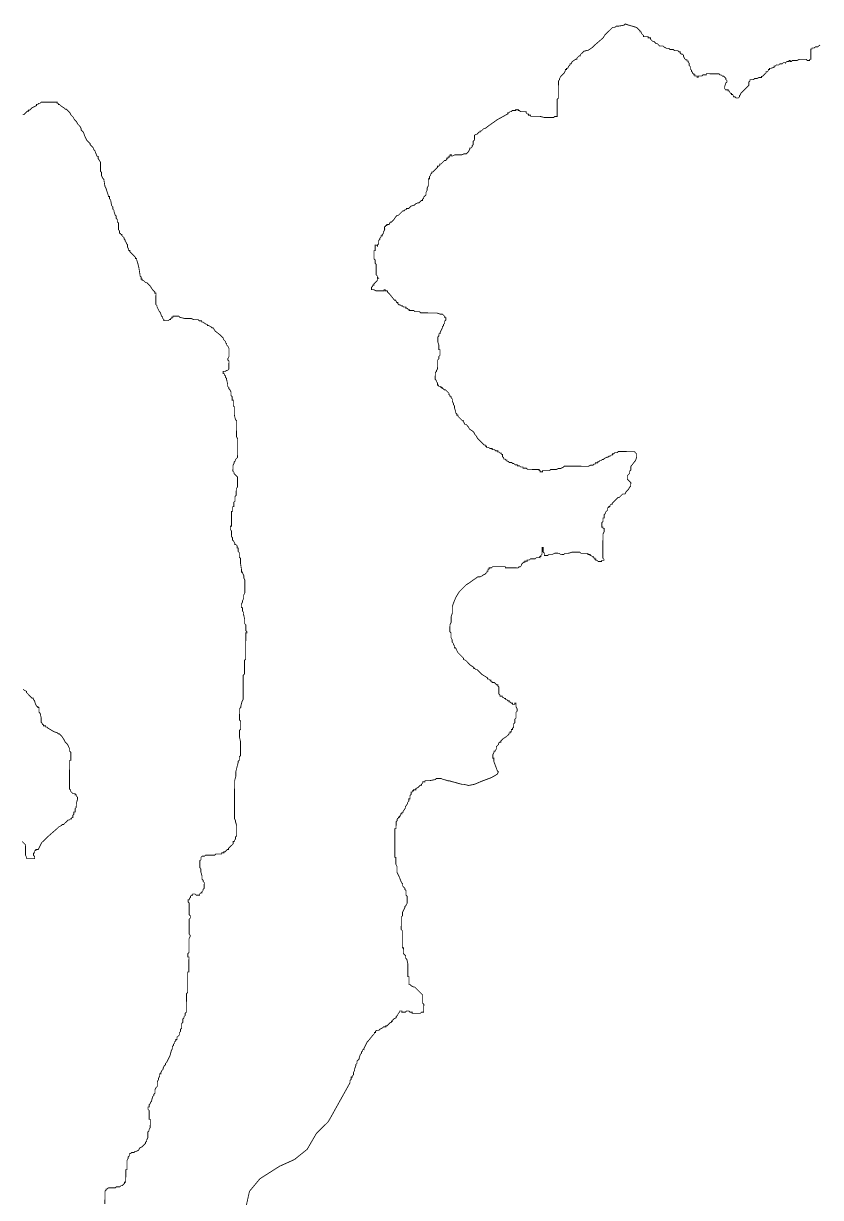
# Model space of a CAD drawing. Header units: metres. Extents: x 319816 to 366074, y 1739234 to 1838803.
# Drawn here: x 336802 to 339615, y 1783087 to 1787233 of the extents above; entities that cross this region are included whole.
import ezdxf

# ---------------------------------------------------------------- set-up
doc = ezdxf.new("R2010")
doc.units = ezdxf.units.M
doc.header["$MEASUREMENT"] = 0
doc.layers.add('HAZARDS LINE', color=1, linetype='Continuous')

msp = doc.modelspace()

# ---------------------------------------------------------------- linework, layer by layer
at = {"layer": 'HAZARDS LINE', "lineweight": 18, "const_width": 3}
for points in [[(339613.7, 1787157), (339609.7, 1787155), (339605.6, 1787150.9), (339597.5, 1787151), (339593.4, 1787147), (339585.4, 1787147), (339585.3, 1787143), (339581.3, 1787143), (339581.1, 1787106.5), (339577, 1787106.6), (339577, 1787102.5), (339568.9, 1787102.6), (339564.9, 1787106.6), (339540.6, 1787106.8), (339532.5, 1787102.8), (339516.3, 1787102.8), (339512.2, 1787098.8), (339508.2, 1787098.8), (339508.2, 1787102.9), (339504.2, 1787102.9), (339504.1, 1787098.9), (339496, 1787098.9), (339492, 1787094.9), (339483.9, 1787094.9), (339479.8, 1787090.9), (339471.7, 1787091), (339467.6, 1787086.9), (339459.5, 1787087), (339455.5, 1787082.9), (339451.4, 1787083), (339451.4, 1787078.9), (339439.2, 1787074.9), (339435.2, 1787075), (339435.2, 1787070.9), (339431.1, 1787070.9), (339431.1, 1787066.9), (339427, 1787062.9), (339423, 1787062.9), (339423, 1787058.8), (339414.8, 1787050.8), (339410.7, 1787046.8), (339406.7, 1787046.8), (339406.7, 1787042.7), (339398.6, 1787042.8), (339390.5, 1787038.8), (339382.4, 1787038.8), (339378.3, 1787034.8), (339366.2, 1787034.9), (339366.1, 1787030.8), (339362.1, 1787026.8), (339362, 1787014.6), (339357.9, 1787010.6), (339353.9, 1787006.6), (339349.8, 1787002.6), (339341.6, 1786994.5), (339337.6, 1786990.5), (339333.5, 1786986.5), (339333.5, 1786982.4), (339329.4, 1786978.4), (339329.4, 1786974.3), (339325.3, 1786970.3), (339317.2, 1786970.4), (339313.2, 1786974.4), (339309.1, 1786974.4), (339305.1, 1786982.6), (339301.1, 1786982.6), (339301.1, 1786986.6), (339297.1, 1786986.7), (339293.1, 1786994.8), (339289, 1786994.8), (339289, 1786998.8), (339280.9, 1786998.9), (339276.9, 1787003), (339277, 1787011.1), (339281.1, 1787023.2), (339285.2, 1787027.2), (339285.2, 1787031.3), (339281.2, 1787035.3), (339281.2, 1787039.4), (339277.1, 1787043.4), (339273.1, 1787047.5), (339269.1, 1787047.5), (339265, 1787051.6), (339261, 1787051.6), (339257, 1787055.7), (339212.5, 1787055.9), (339212.4, 1787051.9), (339200.3, 1787052), (339196.2, 1787047.9), (339184.1, 1787048), (339184.1, 1787044), (339180, 1787044), (339180, 1787048), (339171.9, 1787048.1), (339172, 1787052.1), (339167.9, 1787052.1), (339167.9, 1787056.2), (339163.9, 1787056.2), (339163.9, 1787060.3), (339159.9, 1787064.3), (339159.9, 1787068.4), (339155.9, 1787072.5), (339155.9, 1787080.6), (339151.9, 1787084.6), (339151.9, 1787092.7), (339147.9, 1787096.8), (339147.9, 1787100.8), (339143.9, 1787100.9), (339143.9, 1787104.9), (339139.9, 1787104.9), (339135.8, 1787109), (339131.8, 1787117.1), (339131.9, 1787121.2), (339127.8, 1787125.2), (339123.8, 1787125.3), (339119.8, 1787129.3), (339119.8, 1787133.4), (339115.7, 1787133.4), (339111.7, 1787137.5), (339099.6, 1787137.5), (339095.5, 1787141.6), (339083.4, 1787141.7), (339079.4, 1787145.8), (339071.3, 1787145.8), (339063.2, 1787149.9), (339059.2, 1787154), (339047, 1787154), (339043, 1787158.1), (339039, 1787162.2), (339034.9, 1787162.2), (339026.9, 1787170.3), (339022.8, 1787170.4), (339014.8, 1787178.5), (339014.8, 1787182.5), (339006.7, 1787182.6), (339006.7, 1787186.6), (338990.5, 1787186.7), (338990.6, 1787190.8), (338986.5, 1787194.8), (338982.5, 1787198.9), (338982.5, 1787203), (338978.5, 1787203), (338978.5, 1787207), (338974.5, 1787211.1), (338966.4, 1787219.2), (338938.2, 1787227.5), (338926, 1787231.6), (338922, 1787227.6), (338901.7, 1787223.7), (338893.6, 1787223.7), (338889.5, 1787219.7), (338881.4, 1787219.7), (338877.4, 1787215.7), (338873.3, 1787211.7), (338869.2, 1787207.6), (338853, 1787191.5), (338848.9, 1787183.5), (338816.3, 1787155.3), (338808.2, 1787147.3), (338796, 1787139.2), (338779.8, 1787135.3), (338767.6, 1787123.2), (338767.5, 1787119.1), (338763.5, 1787119.2), (338755.4, 1787111.1), (338755.3, 1787107.1), (338751.3, 1787107.1), (338739.1, 1787099.1), (338735, 1787091), (338731, 1787091), (338730.9, 1787087), (338726.9, 1787082.9), (338722.8, 1787074.9), (338718.7, 1787074.9), (338718.7, 1787070.8), (338714.7, 1787070.9), (338714.6, 1787066.8), (338710.5, 1787058.7), (338706.5, 1787054.7), (338698.3, 1787046.7), (338694.2, 1787038.6), (338694.2, 1787034.5), (338690.1, 1787030.5), (338689.8, 1786969.8), (338685.7, 1786965.8), (338685.4, 1786905), (338677.3, 1786905.1), (338673.2, 1786901), (338640.9, 1786901.2), (338624.7, 1786905.4), (338592.3, 1786905.5), (338592.3, 1786909.6), (338584.2, 1786909.6), (338584.3, 1786913.7), (338580.2, 1786913.7), (338576.2, 1786917.8), (338576.2, 1786921.8), (338556, 1786921.9), (338551.9, 1786926), (338547.9, 1786926), (338547.9, 1786930.1), (338539.8, 1786930.1), (338539.8, 1786926.1), (338527.7, 1786926.1), (338523.6, 1786922.1), (338519.5, 1786922.1), (338515.5, 1786918.1), (338511.4, 1786918.1), (338511.4, 1786914.1), (338474.9, 1786894), (338446.4, 1786874), (338430.2, 1786861.9), (338426.1, 1786861.9), (338422, 1786857.9), (338418, 1786853.9), (338413.9, 1786853.9), (338413.9, 1786849.9), (338409.9, 1786849.9), (338405.8, 1786845.8), (338401.7, 1786841.8), (338397.7, 1786841.8), (338393.6, 1786837.8), (338393.5, 1786821.6), (338389.4, 1786817.6), (338389.4, 1786805.5), (338385.3, 1786801.4), (338385.3, 1786797.4), (338381.2, 1786793.4), (338377.2, 1786793.4), (338377.1, 1786789.3), (338373, 1786781.3), (338369, 1786777.2), (338364.9, 1786773.2), (338356.8, 1786773.2), (338348.7, 1786769.2), (338324.4, 1786769.4), (338316.3, 1786765.4), (338312.2, 1786765.4), (338312.3, 1786769.4), (338308.2, 1786769.5), (338308.2, 1786765.4), (338304.1, 1786765.4), (338304.1, 1786761.4), (338300.1, 1786761.4), (338300, 1786757.4), (338296, 1786757.4), (338296, 1786753.3), (338291.9, 1786749.3), (338287.9, 1786749.3), (338283.8, 1786745.3), (338279.7, 1786741.3), (338275.7, 1786737.3), (338271.6, 1786737.3), (338271.6, 1786733.2), (338267.5, 1786729.2), (338263.5, 1786729.2), (338263.4, 1786725.2), (338259.4, 1786721.2), (338251.2, 1786713.1), (338247.2, 1786709.1), (338243.1, 1786709.1), (338243.1, 1786705.1), (338239, 1786701), (338239, 1786697), (338234.9, 1786693), (338234.9, 1786684.9), (338230.8, 1786684.9), (338230.7, 1786660.6), (338226.6, 1786652.5), (338226.6, 1786644.4), (338222.5, 1786636.3), (338222.4, 1786628.2), (338214.3, 1786620.2), (338214.3, 1786616.1), (338210.2, 1786612.1), (338210.2, 1786608.1), (338206.1, 1786608.1), (338202.1, 1786604.1), (338198, 1786600), (338193.9, 1786600.1), (338185.8, 1786596.1), (338181.7, 1786592), (338169.6, 1786588.1), (338165.5, 1786584), (338161.4, 1786580), (338153.3, 1786580), (338153.3, 1786576), (338149.3, 1786576), (338145.2, 1786572), (338141.2, 1786572), (338137.1, 1786568), (338133, 1786564), (338128.9, 1786559.9), (338124.9, 1786555.9), (338120.8, 1786555.9), (338116.8, 1786551.9), (338108.6, 1786539.8), (338100.5, 1786531.8), (338096.4, 1786531.8), (338092.3, 1786523.7), (338084.2, 1786523.8), (338084.2, 1786519.7), (338080.2, 1786519.7), (338080.1, 1786515.7), (338076.1, 1786515.7), (338076, 1786507.6), (338076, 1786503.6), (338071.9, 1786495.5), (338071.9, 1786491.4), (338067.8, 1786487.4), (338067.8, 1786483.4), (338063.8, 1786483.4), (338063.7, 1786479.3), (338059.7, 1786475.3), (338059.6, 1786471.3), (338055.6, 1786467.2), (338055.5, 1786455.1), (338051.4, 1786451.1), (338051.4, 1786447), (338047.4, 1786451.1), (338043.3, 1786451.1), (338043.2, 1786430.9), (338039.2, 1786430.9), (338039, 1786402.6), (338043.1, 1786398.5), (338043, 1786386.3), (338047, 1786382.3), (338046.8, 1786345.8), (338050.8, 1786341.8), (338050.8, 1786337.7), (338054.8, 1786333.6), (338050.8, 1786333.7), (338050.7, 1786325.6), (338046.7, 1786321.5), (338042.6, 1786317.5), (338038.5, 1786313.5), (338038.5, 1786309.4), (338034.5, 1786309.5), (338034.4, 1786305.4), (338030.4, 1786301.4), (338030.3, 1786293.3), (338038.4, 1786293.2), (338046.5, 1786289.2), (338074.8, 1786289), (338074.9, 1786293), (338078.9, 1786293), (338078.9, 1786289), (338087, 1786288.9), (338086.9, 1786284.9), (338091, 1786280.8), (338095, 1786276.7), (338111.1, 1786256.4), (338115.1, 1786256.4), (338119.1, 1786248.3), (338123.2, 1786248.2), (338123.2, 1786244.2), (338127.2, 1786240.1), (338131.2, 1786240.1), (338135.3, 1786236), (338139.3, 1786236), (338143.3, 1786231.9), (338151.4, 1786231.9), (338151.4, 1786227.8), (338155.4, 1786227.8), (338159.5, 1786223.8), (338163.5, 1786223.7), (338163.5, 1786219.7), (338179.7, 1786219.6), (338183.7, 1786215.5), (338199.9, 1786215.4), (338203.9, 1786211.4), (338260.6, 1786211), (338272.7, 1786206.9), (338280.8, 1786206.9), (338284.8, 1786202.8), (338288.9, 1786198.7), (338288.8, 1786194.7), (338292.9, 1786194.7), (338292.8, 1786186.6), (338288.8, 1786182.6), (338288.7, 1786174.5), (338284.7, 1786170.4), (338284.6, 1786166.4), (338280.6, 1786162.4), (338280.5, 1786158.3), (338276.4, 1786150.2), (338272.4, 1786142.2), (338272.3, 1786138.1), (338268.3, 1786138.1), (338268.2, 1786130), (338264.2, 1786126), (338264.1, 1786109.8), (338268.1, 1786097.7), (338268, 1786081.5), (338272, 1786081.4), (338271.9, 1786061.2), (338267.8, 1786057.2), (338267.8, 1786049.1), (338263.7, 1786045), (338263.5, 1786012.7), (338259.5, 1786008.6), (338259.5, 1786004.6), (338255.4, 1786000.6), (338255.2, 1785976.3), (338259.3, 1785972.2), (338259.3, 1785968.2), (338263.3, 1785964.1), (338263.2, 1785956), (338267.3, 1785956), (338267.3, 1785951.9), (338275.4, 1785951.9), (338275.3, 1785947.8), (338279.4, 1785947.8), (338279.4, 1785943.7), (338283.4, 1785943.7), (338287.4, 1785939.7), (338291.5, 1785939.6), (338295.5, 1785935.6), (338299.5, 1785931.5), (338303.6, 1785927.4), (338303.5, 1785923.4), (338307.6, 1785919.3), (338307.5, 1785915.3), (338311.6, 1785915.2), (338311.6, 1785911.2), (338315.6, 1785907.1), (338315.5, 1785899), (338319.5, 1785890.9), (338319.5, 1785886.8), (338323.5, 1785882.8), (338323.5, 1785874.7), (338327.5, 1785862.5), (338327.5, 1785858.5), (338331.5, 1785854.4), (338331.5, 1785850.3), (338335.5, 1785850.3), (338335.5, 1785846.3), (338339.5, 1785842.2), (338343.5, 1785838.1), (338347.6, 1785834.1), (338351.6, 1785830), (338355.6, 1785830), (338355.6, 1785825.9), (338359.6, 1785817.8), (338363.7, 1785817.8), (338367.7, 1785813.7), (338371.7, 1785809.6), (338375.7, 1785801.5), (338387.8, 1785793.4), (338391.8, 1785789.3), (338395.8, 1785781.2), (338399.9, 1785777.1), (338403.9, 1785769), (338407.9, 1785764.9), (338415.9, 1785756.8), (338424, 1785748.6), (338428, 1785744.6), (338432.1, 1785744.5), (338432, 1785740.5), (338436.1, 1785740.5), (338436.1, 1785736.4), (338444.2, 1785736.4), (338448.2, 1785732.3), (338456.3, 1785732.3), (338456.3, 1785728.2), (338464.4, 1785728.2), (338468.4, 1785724.1), (338476.5, 1785724), (338476.5, 1785720), (338480.5, 1785720), (338484.5, 1785715.9), (338488.6, 1785715.9), (338488.6, 1785711.8), (338492.6, 1785711.8), (338492.6, 1785703.7), (338496.6, 1785699.6), (338496.6, 1785695.6), (338500.6, 1785695.6), (338504.6, 1785691.5), (338508.7, 1785691.5), (338508.7, 1785687.4), (338512.7, 1785687.4), (338516.7, 1785683.3), (338524.8, 1785683.3), (338528.9, 1785679.2), (338532.9, 1785679.2), (338536.9, 1785675.1), (338545, 1785675.1), (338545, 1785671), (338553.1, 1785671), (338557.1, 1785666.9), (338565.2, 1785666.9), (338565.2, 1785662.8), (338577.3, 1785662.8), (338581.4, 1785658.7), (338621.8, 1785658.5), (338621.8, 1785654.4), (338625.9, 1785654.4), (338625.8, 1785650.3), (338633.9, 1785650.3), (338634, 1785654.3), (338658.2, 1785654.2), (338662.3, 1785658.2), (338682.6, 1785658.1), (338690.7, 1785662.1), (338698.8, 1785662.1), (338706.9, 1785666.1), (338711, 1785670.1), (338796, 1785669.6), (338804.1, 1785673.6), (338812.2, 1785673.6), (338816.2, 1785677.6), (338820.3, 1785677.6), (338820.3, 1785681.7), (338828.4, 1785681.6), (338828.4, 1785685.7), (338832.5, 1785685.6), (338836.5, 1785689.7), (338840.6, 1785689.6), (338844.7, 1785693.7), (338848.7, 1785693.6), (338852.8, 1785697.7), (338860.9, 1785701.7), (338864.9, 1785701.7), (338869, 1785705.7), (338873.1, 1785705.7), (338877.1, 1785709.7), (338881.2, 1785709.7), (338881.2, 1785713.7), (338885.2, 1785713.7), (338889.3, 1785717.7), (338897.4, 1785717.7), (338901.5, 1785721.7), (338958.2, 1785721.4), (338966.2, 1785713.2), (338966.1, 1785701.1), (338962, 1785689), (338957.9, 1785684.9), (338945.7, 1785668.8), (338945.6, 1785656.7), (338941.6, 1785652.6), (338941.5, 1785644.5), (338937.5, 1785640.5), (338933.4, 1785636.5), (338933.3, 1785624.4), (338937.4, 1785620.3), (338945.4, 1785612.1), (338945.3, 1785600), (338941.3, 1785596), (338937.2, 1785587.9), (338933.1, 1785583.9), (338929, 1785579.8), (338924.9, 1785571.8), (338916.8, 1785571.8), (338908.7, 1785563.8), (338904.6, 1785559.7), (338900.6, 1785559.8), (338896.5, 1785555.7), (338880.2, 1785539.6), (338880.2, 1785535.6), (338876.2, 1785535.6), (338872.1, 1785531.6), (338872.1, 1785527.5), (338868, 1785527.6), (338868, 1785523.5), (338864, 1785523.5), (338863.9, 1785515.4), (338855.8, 1785507.4), (338855.7, 1785503.3), (338851.7, 1785499.3), (338851.6, 1785487.2), (338847.6, 1785487.2), (338847.5, 1785475), (338843.4, 1785471), (338843.3, 1785454.8), (338847.4, 1785454.8), (338847.4, 1785450.7), (338851.4, 1785450.7), (338851.3, 1785438.6), (338847.3, 1785430.5), (338846.8, 1785345.5), (338850.8, 1785341.4), (338850.8, 1785337.4), (338842.7, 1785337.4), (338842.7, 1785333.4), (338830.5, 1785333.4), (338826.5, 1785337.5), (338822.4, 1785337.5), (338822.5, 1785341.6), (338818.4, 1785341.6), (338818.4, 1785345.6), (338814.4, 1785345.7), (338814.4, 1785349.7), (338810.4, 1785349.7), (338806.3, 1785353.8), (338802.3, 1785353.8), (338802.3, 1785357.9), (338794.2, 1785357.9), (338794.3, 1785362), (338770, 1785362.1), (338765.9, 1785366.2), (338737.6, 1785366.3), (338725.4, 1785362.4), (338713.3, 1785362.4), (338709.2, 1785358.4), (338697.1, 1785358.5), (338693.1, 1785362.5), (338676.9, 1785362.6), (338668.8, 1785358.6), (338656.6, 1785358.7), (338652.5, 1785354.7), (338640.4, 1785354.7), (338640.4, 1785362.8), (338636.4, 1785366.9), (338636.5, 1785383.1), (338632.5, 1785383.1), (338632.3, 1785358.8), (338628.3, 1785354.8), (338628.2, 1785350.7), (338624.2, 1785350.8), (338624.2, 1785346.7), (338612, 1785346.8), (338607.9, 1785342.8), (338591.8, 1785342.9), (338587.7, 1785338.8), (338579.6, 1785338.9), (338579.6, 1785334.8), (338571.5, 1785334.9), (338571.4, 1785330.8), (338567.4, 1785330.8), (338559.3, 1785322.8), (338559.2, 1785318.7), (338555.2, 1785314.7), (338551.1, 1785314.7), (338547.1, 1785310.7), (338502.5, 1785311), (338502.5, 1785315), (338458, 1785315.3), (338454, 1785311.2), (338445.9, 1785311.3), (338445.8, 1785307.2), (338441.8, 1785307.2), (338441.7, 1785299.2), (338437.7, 1785299.2), (338437.7, 1785295.1), (338433.6, 1785291.1), (338429.5, 1785287.1), (338425.5, 1785287.1), (338421.4, 1785283.1), (338413.3, 1785279.1), (338405.2, 1785279.1), (338376.8, 1785259), (338364.6, 1785251), (338356.4, 1785242.9), (338340.2, 1785226.8), (338327.9, 1785206.7), (338319.7, 1785186.5), (338315.6, 1785174.3), (338315.4, 1785150.1), (338311.3, 1785137.9), (338311.2, 1785117.7), (338307.1, 1785109.6), (338307, 1785085.3), (338311, 1785081.3), (338310.9, 1785065.1), (338314.9, 1785056.9), (338314.9, 1785048.9), (338318.9, 1785044.8), (338318.9, 1785040.7), (338322.9, 1785036.7), (338322.9, 1785028.6), (338326.9, 1785028.5), (338330.9, 1785020.4), (338334.9, 1785012.3), (338338.9, 1785008.2), (338343, 1785004.2), (338351, 1784996), (338355, 1784992), (338355, 1784987.9), (338363.1, 1784983.8), (338371.1, 1784975.7), (338375.2, 1784971.6), (338379.2, 1784967.5), (338391.3, 1784959.4), (338391.3, 1784955.3), (338395.3, 1784955.3), (338399.3, 1784951.2), (338403.4, 1784951.2), (338415.5, 1784939), (338419.5, 1784934.9), (338439.7, 1784922.7), (338439.6, 1784918.6), (338443.7, 1784918.6), (338447.7, 1784914.5), (338451.8, 1784914.5), (338451.7, 1784910.4), (338455.8, 1784910.4), (338455.8, 1784906.4), (338463.9, 1784906.3), (338467.9, 1784902.3), (338471.9, 1784898.2), (338476, 1784898.2), (338475.9, 1784894.1), (338480, 1784890), (338479.8, 1784865.8), (338483.8, 1784861.7), (338483.8, 1784857.6), (338491.9, 1784857.6), (338491.9, 1784853.5), (338495.9, 1784853.5), (338500, 1784849.5), (338504, 1784849.4), (338504, 1784845.4), (338508, 1784845.4), (338512.1, 1784841.3), (338516.1, 1784841.3), (338516.1, 1784837.2), (338520.1, 1784837.2), (338524.2, 1784833.1), (338528.2, 1784833.1), (338528.2, 1784829.1), (338536.3, 1784829), (338536.3, 1784833.1), (338540.4, 1784833), (338540.3, 1784820.9), (338544.3, 1784812.8), (338544.3, 1784804.7), (338540.2, 1784800.6), (338540.1, 1784780.4), (338536, 1784776.4), (338535.9, 1784764.2), (338531.9, 1784760.2), (338531.8, 1784748.1), (338527.7, 1784744), (338527.7, 1784740), (338523.7, 1784740), (338523.6, 1784731.9), (338519.6, 1784731.9), (338519.5, 1784727.9), (338515.5, 1784727.9), (338515.5, 1784723.9), (338511.4, 1784719.8), (338507.3, 1784715.8), (338495.1, 1784707.8), (338487, 1784699.7), (338487, 1784695.7), (338482.9, 1784695.7), (338478.9, 1784691.7), (338478.8, 1784687.6), (338474.8, 1784683.6), (338470.7, 1784679.6), (338470.7, 1784671.5), (338466.6, 1784663.4), (338462.5, 1784663.4), (338462.5, 1784659.4), (338458.4, 1784651.3), (338458.3, 1784639.2), (338462.4, 1784639.1), (338462.3, 1784627), (338474.3, 1784594.5), (338478.3, 1784590.5), (338474.2, 1784582.4), (338453.9, 1784570.4), (338421.5, 1784558.4), (338393.1, 1784546.4), (338372.8, 1784542.5), (338356.6, 1784546.6), (338348.5, 1784546.7), (338304.1, 1784559.1), (338300, 1784559.1), (338287.9, 1784563.2), (338283.9, 1784563.2), (338275.8, 1784567.3), (338259.6, 1784567.4), (338255.5, 1784563.4), (338235.3, 1784559.4), (338219.1, 1784559.5), (338219, 1784555.5), (338211, 1784555.5), (338210.9, 1784551.5), (338206.9, 1784547.4), (338206.8, 1784543.4), (338202.8, 1784543.4), (338198.7, 1784539.4), (338194.7, 1784535.4), (338186.5, 1784531.4), (338186.5, 1784527.3), (338178.4, 1784527.4), (338178.4, 1784523.3), (338174.3, 1784523.3), (338174.3, 1784519.3), (338170.3, 1784519.3), (338170.2, 1784511.2), (338166.2, 1784507.2), (338166.1, 1784495), (338162, 1784495.1), (338162, 1784487), (338157.9, 1784482.9), (338157.9, 1784478.9), (338149.7, 1784466.8), (338149.7, 1784462.7), (338141.6, 1784450.6), (338141.5, 1784446.6), (338137.5, 1784446.6), (338137.5, 1784442.6), (338133.4, 1784442.6), (338133.4, 1784434.5), (338129.3, 1784434.5), (338129.3, 1784430.5), (338125.3, 1784430.5), (338125.2, 1784426.4), (338121.2, 1784426.5), (338121.1, 1784418.4), (338117.1, 1784414.3), (338116.9, 1784390.1), (338112.9, 1784390.1), (338112.3, 1784288.9), (338116.4, 1784288.8), (338116.2, 1784264.6), (338120.2, 1784256.4), (338120.1, 1784236.2), (338124.1, 1784228.1), (338128.1, 1784220), (338136.1, 1784199.7), (338140.1, 1784195.6), (338140.1, 1784187.5), (338144.1, 1784183.4), (338148.2, 1784179.4), (338148.1, 1784175.3), (338152.2, 1784171.2), (338152.1, 1784155), (338156.1, 1784151), (338156, 1784126.7), (338151.9, 1784118.6), (338147.8, 1784114.6), (338147.8, 1784110.5), (338143.7, 1784102.5), (338139.6, 1784094.4), (338139.5, 1784082.2), (338135.5, 1784078.2), (338135.2, 1784033.7), (338139.2, 1784029.6), (338138.9, 1783968.9), (338142.9, 1783968.9), (338142.8, 1783948.6), (338146.9, 1783944.6), (338150.9, 1783940.5), (338150.8, 1783932.4), (338154.9, 1783928.3), (338158.8, 1783912.1), (338158.6, 1783867.6), (338162.6, 1783867.6), (338162.5, 1783839.2), (338166.5, 1783839.2), (338170.5, 1783835.1), (338178.6, 1783831), (338182.7, 1783831), (338186.7, 1783826.9), (338190.7, 1783822.9), (338206.8, 1783806.6), (338210.8, 1783802.5), (338210.7, 1783774.2), (338214.7, 1783770.1), (338214.5, 1783741.8), (338206.4, 1783741.8), (338202.4, 1783737.8), (338174, 1783737.9), (338174.1, 1783742), (338166, 1783742), (338161.9, 1783746.1), (338153.9, 1783746.1), (338149.8, 1783742.1), (338137.6, 1783742.2), (338137.7, 1783746.2), (338129.6, 1783746.3), (338129.5, 1783742.2), (338125.5, 1783738.2), (338121.4, 1783730.1), (338117.3, 1783726.1), (338117.3, 1783722.1), (338109.2, 1783718.1), (338105.1, 1783714), (338105.1, 1783710), (338101, 1783710), (338101, 1783706), (338097, 1783706), (338092.9, 1783702), (338088.8, 1783697.9), (338084.8, 1783693.9), (338080.7, 1783693.9), (338080.7, 1783689.9), (338072.6, 1783689.9), (338068.5, 1783685.9), (338060.4, 1783681.9), (338056.3, 1783677.9), (338048.2, 1783677.9), (338044.2, 1783673.9), (338044.1, 1783669.8), (338040.1, 1783669.9), (338040.1, 1783665.8), (338036, 1783661.8), (338019.7, 1783641.6), (338015.6, 1783637.6), (338011.5, 1783629.5), (338007.4, 1783621.5), (338003.3, 1783613.4), (338003.3, 1783609.3), (337999.3, 1783609.4), (337999.3, 1783605.3), (337995.2, 1783601.3), (337995.2, 1783597.2), (337991.1, 1783593.2), (337987, 1783581.1), (337987, 1783577), (337978.8, 1783569), (337978.8, 1783560.9), (337974.7, 1783556.9), (337974.7, 1783552.8), (337970.6, 1783540.7), (337970.5, 1783536.6), (337966.5, 1783528.6), (337966.4, 1783520.5), (337962.3, 1783516.4), (337962.3, 1783512.4), (337958.3, 1783512.4), (337958.2, 1783504.3), (337954.2, 1783500.3), (337954.1, 1783492.2), (337884, 1783366.3), (337876.7, 1783354.2), (337835.9, 1783314.1), (337803.1, 1783257.6), (337758.3, 1783221.6), (337705.4, 1783197.7), (337636.3, 1783153.7), (337599.5, 1783109.5), (337586.9, 1783052.9)], [(337089.1, 1783065.1), (337089.5, 1783109.6), (337093.5, 1783113.6), (337093.6, 1783117.7), (337097.6, 1783117.7), (337101.7, 1783121.7), (337126, 1783121.5), (337130.1, 1783125.5), (337142.2, 1783125.4), (337146.3, 1783129.4), (337150.3, 1783129.4), (337158.5, 1783137.4), (337158.5, 1783141.4), (337162.6, 1783141.4), (337162.9, 1783185.9), (337167, 1783185.9), (337167.2, 1783218.3), (337171.4, 1783226.4), (337171.4, 1783230.4), (337175.5, 1783234.4), (337175.5, 1783242.5), (337179.6, 1783242.5), (337183.7, 1783246.5), (337191.8, 1783246.4), (337195.8, 1783250.5), (337199.9, 1783250.4), (337208, 1783254.4), (337212.1, 1783262.5), (337220.3, 1783266.4), (337228.4, 1783274.5), (337232.5, 1783278.5), (337232.5, 1783282.5), (337236.6, 1783286.6), (337236.7, 1783290.6), (337240.8, 1783298.7), (337240.9, 1783318.9), (337245, 1783322.9), (337245, 1783327), (337249.2, 1783335), (337249.4, 1783363.4), (337245.3, 1783363.4), (337245.4, 1783371.5), (337245.2, 1783394.9), (337241.2, 1783399), (337241.2, 1783407.1), (337245.3, 1783407.1), (337245.3, 1783415.2), (337249.4, 1783419.2), (337249.4, 1783423.2), (337253.5, 1783427.3), (337257.6, 1783443.4), (337261.7, 1783447.5), (337261.7, 1783451.5), (337265.8, 1783455.5), (337265.8, 1783467.7), (337269.9, 1783475.7), (337274, 1783479.8), (337274.1, 1783496), (337278.2, 1783504), (337278.2, 1783508.1), (337282.3, 1783516.2), (337282.4, 1783524.3), (337286.4, 1783524.2), (337286.4, 1783528.3), (337290.5, 1783536.4), (337294.6, 1783540.4), (337294.6, 1783544.4), (337298.7, 1783552.5), (337302.8, 1783556.5), (337302.8, 1783560.6), (337306.9, 1783564.6), (337315, 1783580.8), (337319.1, 1783588.8), (337323.3, 1783605), (337327.4, 1783613.1), (337327.4, 1783621.2), (337331.5, 1783625.2), (337331.5, 1783629.2), (337335.6, 1783633.3), (337335.6, 1783637.3), (337339.7, 1783641.3), (337339.7, 1783645.4), (337343.7, 1783645.4), (337343.8, 1783653.5), (337347.9, 1783657.5), (337351.9, 1783661.5), (337352, 1783669.6), (337356, 1783673.6), (337356.1, 1783681.7), (337360.2, 1783685.8), (337360.2, 1783702), (337364.3, 1783706), (337364.4, 1783718.1), (337368.4, 1783722.2), (337368.5, 1783726.2), (337372.5, 1783730.2), (337372.6, 1783738.3), (337376.7, 1783742.4), (337377, 1783807.1), (337381.1, 1783811.2), (337381.5, 1783884), (337385.5, 1783884), (337385.8, 1783936.6), (337381.8, 1783936.6), (337381.8, 1783948.8), (337385.9, 1783952.8), (337386.2, 1784001.4), (337390.3, 1784009.5), (337390.3, 1784013.5), (337386.3, 1784017.6), (337386.6, 1784070.2), (337390.6, 1784074.2), (337390.7, 1784082.3), (337386.7, 1784086.4), (337386.9, 1784126.9), (337382.9, 1784131), (337382.9, 1784139.1), (337386.9, 1784139), (337387, 1784143.1), (337391, 1784147.1), (337391.1, 1784151.2), (337395.1, 1784155.2), (337399.2, 1784155.2), (337399.2, 1784159.2), (337407.3, 1784159.2), (337411.3, 1784155.1), (337423.5, 1784155), (337423.5, 1784159.1), (337427.6, 1784163.1), (337431.6, 1784163.1), (337431.6, 1784167.1), (337435.7, 1784171.2), (337435.7, 1784175.2), (337439.8, 1784179.2), (337439.9, 1784199.5), (337435.9, 1784203.5), (337435.9, 1784207.6), (337431.9, 1784211.7), (337431.9, 1784223.8), (337428, 1784236), (337428, 1784248.1), (337424, 1784252.2), (337424.1, 1784276.5), (337428.2, 1784280.5), (337428.3, 1784288.6), (337432.3, 1784292.6), (337440.4, 1784292.6), (337444.5, 1784296.6), (337476.9, 1784296.4), (337480.9, 1784300.5), (337501.2, 1784300.3), (337501.2, 1784304.4), (337509.3, 1784304.4), (337509.3, 1784308.4), (337513.4, 1784308.4), (337521.5, 1784316.4), (337525.6, 1784316.4), (337525.6, 1784320.5), (337533.7, 1784328.5), (337537.8, 1784332.5), (337541.9, 1784336.6), (337541.9, 1784344.7), (337545.9, 1784344.6), (337546, 1784348.7), (337550, 1784352.7), (337550.1, 1784360.8), (337554.2, 1784364.8), (337554.4, 1784401.3), (337550.4, 1784413.4), (337550.4, 1784417.5), (337546.4, 1784425.6), (337547.1, 1784559.2), (337551.3, 1784575.4), (337551.4, 1784591.6), (337555.5, 1784607.7), (337559.6, 1784623.9), (337559.7, 1784627.9), (337563.7, 1784632), (337563.8, 1784644.1), (337567.9, 1784648.1), (337568.1, 1784696.7), (337564.2, 1784712.9), (337564.3, 1784737.2), (337568.4, 1784741.3), (337568.5, 1784769.6), (337564.5, 1784773.7), (337564.7, 1784814.1), (337568.8, 1784818.2), (337568.8, 1784822.2), (337573, 1784838.4), (337577.1, 1784846.5), (337577.5, 1784931.5), (337581.6, 1784935.5), (337581.9, 1784984.1), (337585.9, 1784988.1), (337586.5, 1785081.2), (337590.5, 1785081.2), (337590.5, 1785085.2), (337586.5, 1785089.3), (337586.6, 1785109.6), (337582.6, 1785113.6), (337582.7, 1785129.8), (337578.7, 1785146), (337578.8, 1785154.1), (337574.7, 1785158.2), (337574.8, 1785170.4), (337570.8, 1785170.4), (337570.8, 1785182.5), (337574.9, 1785190.6), (337574.9, 1785194.6), (337579, 1785202.7), (337579.1, 1785214.9), (337583.2, 1785222.9), (337583.4, 1785267.5), (337579.4, 1785275.6), (337579.5, 1785283.7), (337575.5, 1785291.8), (337575.5, 1785295.8), (337571.5, 1785295.9), (337571.5, 1785304), (337567.6, 1785328.3), (337567.7, 1785344.5), (337563.6, 1785348.5), (337563.7, 1785364.7), (337559.7, 1785368.8), (337559.8, 1785381), (337555.7, 1785381), (337555.8, 1785389.1), (337551.8, 1785393.1), (337547.7, 1785393.2), (337547.7, 1785397.2), (337543.7, 1785405.3), (337539.7, 1785409.4), (337539.7, 1785417.5), (337535.7, 1785421.6), (337535.8, 1785441.8), (337531.8, 1785445.9), (337531.9, 1785458), (337535.9, 1785458), (337536.2, 1785510.6), (337540.3, 1785510.6), (337540.3, 1785526.8), (337544.4, 1785526.8), (337544.5, 1785543), (337548.6, 1785547), (337548.6, 1785563.2), (337552.7, 1785567.2), (337552.9, 1785591.5), (337556.9, 1785595.5), (337557.1, 1785632), (337553.1, 1785636), (337549.1, 1785640.1), (337545, 1785644.2), (337545.1, 1785648.2), (337541, 1785652.3), (337541.2, 1785672.5), (337545.2, 1785680.6), (337545.3, 1785684.7), (337549.3, 1785688.7), (337549.4, 1785692.7), (337553.4, 1785696.8), (337557.5, 1785700.8), (337557.9, 1785765.6), (337553.9, 1785773.7), (337554.2, 1785830.4), (337550.1, 1785834.4), (337546.2, 1785850.6), (337546.3, 1785879), (337542.3, 1785883.1), (337542.4, 1785903.3), (337538.4, 1785903.3), (337538.5, 1785915.5), (337534.4, 1785919.5), (337534.5, 1785931.7), (337530.5, 1785939.8), (337526.5, 1785943.9), (337526.5, 1785947.9), (337522.5, 1785952), (337522.5, 1785960.1), (337518.6, 1785976.3), (337518.6, 1785980.3), (337514.5, 1785984.4), (337514.6, 1785988.5), (337510.5, 1785992.5), (337510.6, 1785996.6), (337506.5, 1785996.6), (337506.6, 1786004.7), (337514.7, 1786004.7), (337518.7, 1786008.7), (337522.8, 1786008.7), (337526.8, 1786012.7), (337527, 1786041), (337523, 1786045.1), (337523, 1786049.1), (337527.1, 1786057.2), (337527.3, 1786085.6), (337523.2, 1786093.7), (337519.2, 1786097.7), (337519.2, 1786101.8), (337515.2, 1786105.9), (337515.2, 1786109.9), (337511.2, 1786114), (337507.2, 1786118.1), (337507.2, 1786122.1), (337503.2, 1786126.2), (337495.1, 1786134.3), (337479, 1786146.6), (337471, 1786158.7), (337466.9, 1786158.8), (337462.9, 1786162.8), (337454.8, 1786166.9), (337450.8, 1786167), (337450.8, 1786171), (337446.8, 1786171), (337434.7, 1786179.2), (337430.6, 1786179.2), (337430.6, 1786183.3), (337422.6, 1786183.3), (337418.5, 1786187.4), (337402.3, 1786187.5), (337394.3, 1786191.6), (337370, 1786191.7), (337353.8, 1786195.8), (337349.8, 1786199.9), (337329.5, 1786200), (337329.5, 1786196), (337325.5, 1786196), (337325.5, 1786191.9), (337321.4, 1786192), (337321.4, 1786187.9), (337317.3, 1786187.9), (337313.3, 1786183.9), (337297.1, 1786184), (337297.1, 1786188), (337293.1, 1786192.1), (337293.1, 1786196.2), (337289.1, 1786200.2), (337285.1, 1786212.4), (337281.1, 1786216.5), (337277.1, 1786224.6), (337273.1, 1786232.7), (337273.1, 1786236.8), (337269.1, 1786240.8), (337269.3, 1786281.3), (337265.2, 1786281.3), (337265.3, 1786285.4), (337261.2, 1786289.5), (337257.2, 1786293.5), (337249.2, 1786305.7), (337241.1, 1786313.9), (337237.1, 1786317.9), (337233, 1786317.9), (337229, 1786322), (337225, 1786326.1), (337221, 1786326.1), (337221, 1786330.2), (337216.9, 1786330.2), (337217, 1786338.3), (337212.9, 1786342.3), (337213, 1786346.4), (337209.1, 1786370.7), (337205.1, 1786386.9), (337201.1, 1786399.1), (337201.1, 1786403.1), (337197.1, 1786403.2), (337197.1, 1786407.2), (337189.1, 1786415.4), (337185, 1786419.4), (337181, 1786423.5), (337177, 1786427.6), (337177, 1786431.6), (337173, 1786431.6), (337173, 1786435.7), (337169, 1786443.8), (337169, 1786451.9), (337165, 1786456), (337165, 1786460), (337161, 1786464.1), (337161, 1786468.1), (337157, 1786472.2), (337157, 1786476.3), (337149, 1786484.4), (337149, 1786488.4), (337144.9, 1786488.5), (337145, 1786492.5), (337140.9, 1786492.5), (337141, 1786500.6), (337136.9, 1786504.7), (337137.1, 1786529), (337133, 1786533.1), (337133.1, 1786541.2), (337129.1, 1786545.2), (337129.1, 1786553.3), (337125.1, 1786557.4), (337121.1, 1786569.6), (337121.1, 1786573.6), (337117.1, 1786577.7), (337117.1, 1786585.8), (337113.1, 1786589.9), (337109.2, 1786610.1), (337105.2, 1786614.2), (337105.2, 1786622.3), (337101.2, 1786622.3), (337101.2, 1786626.4), (337093.2, 1786650.7), (337089.2, 1786658.8), (337085.3, 1786683.1), (337081.3, 1786687.2), (337077.3, 1786695.3), (337077.3, 1786707.5), (337073.3, 1786711.5), (337073.5, 1786743.9), (337065.5, 1786756.1), (337065.5, 1786764.2), (337061.5, 1786764.2), (337053.5, 1786784.5), (337049.5, 1786788.6), (337049.5, 1786792.6), (337045.5, 1786796.7), (337037.4, 1786804.8), (337037.4, 1786808.9), (337033.4, 1786813), (337025.3, 1786821.1), (337017.3, 1786837.3), (337013.4, 1786849.5), (337009.3, 1786853.6), (337005.3, 1786857.6), (337005.3, 1786861.7), (337001.3, 1786869.8), (336993.3, 1786878), (336989.3, 1786886.1), (336981.2, 1786894.2), (336977.2, 1786902.3), (336969.2, 1786910.5), (336965.2, 1786918.6), (336957.1, 1786926.7), (336953.1, 1786930.8), (336949, 1786930.8), (336945, 1786934.9), (336932.9, 1786943.1), (336928.9, 1786947.1), (336924.9, 1786947.2), (336924.9, 1786951.2), (336920.8, 1786951.2), (336920.9, 1786955.3), (336864.2, 1786955.6), (336860.1, 1786951.6), (336856.1, 1786951.6), (336852, 1786947.6), (336847.9, 1786947.6), (336847.9, 1786943.5), (336831.7, 1786935.5), (336827.6, 1786931.5), (336823.5, 1786927.5), (336819.5, 1786927.5), (336819.5, 1786923.5), (336815.4, 1786923.5), (336807.3, 1786915.4), (336803.2, 1786911.4), (336799.2, 1786911.4)], [(336800.1, 1784883.2), (336804.1, 1784879.1), (336812.2, 1784875), (336812.2, 1784870.9), (336824.2, 1784858.7), (336832.3, 1784850.6), (336836.3, 1784850.6), (336836.3, 1784846.5), (336840.3, 1784842.4), (336844.3, 1784830.3), (336848.3, 1784822.2), (336852.4, 1784822.1), (336852.4, 1784818.1), (336856.4, 1784818.1), (336856.3, 1784801.9), (336860.3, 1784797.8), (336864.3, 1784781.6), (336864.2, 1784765.4), (336868.2, 1784761.3), (336868.2, 1784757.3), (336872.3, 1784757.3), (336872.2, 1784753.2), (336880.3, 1784753.2), (336880.3, 1784749.1), (336884.4, 1784749.1), (336888.4, 1784745), (336908.5, 1784732.8), (336920.7, 1784728.6), (336924.7, 1784724.6), (336928.7, 1784724.6), (336932.8, 1784720.5), (336936.8, 1784716.4), (336944.8, 1784704.2), (336948.8, 1784696.1), (336956.9, 1784688), (336960.9, 1784679.8), (336964.9, 1784671.7), (336964.8, 1784663.6), (336968.9, 1784659.6), (336968.7, 1784631.2), (336964.7, 1784631.2), (336964.1, 1784530), (336968.1, 1784526), (336968.1, 1784521.9), (336972.1, 1784517.8), (336976.1, 1784513.8), (336984.2, 1784513.7), (336984.2, 1784509.7), (336988.3, 1784509.7), (336988.2, 1784505.6), (336992.3, 1784501.5), (336992.2, 1784493.4), (336988.1, 1784477.3), (336988, 1784465.1), (336984, 1784461.1), (336983.9, 1784449), (336979.8, 1784449), (336979.8, 1784440.9), (336975.7, 1784436.9), (336975.7, 1784428.8), (336971.6, 1784428.8), (336971.6, 1784424.7), (336967.6, 1784424.8), (336963.5, 1784420.7), (336959.4, 1784420.8), (336955.4, 1784416.7), (336947.2, 1784408.7), (336943.2, 1784404.6), (336939.1, 1784404.7), (336935, 1784400.6), (336926.9, 1784396.6), (336922.9, 1784392.6), (336886.2, 1784360.4), (336878.1, 1784352.4), (336865.9, 1784340.3), (336861.8, 1784332.2), (336853.6, 1784316.1), (336845.5, 1784316.1), (336845.5, 1784312.1), (336841.5, 1784312.1), (336841.4, 1784304), (336837.4, 1784304), (336837.3, 1784295.9), (336841.3, 1784291.9), (336841.3, 1784283.8), (336813, 1784283.9), (336813, 1784288), (336809, 1784296.1), (336809.2, 1784332.5), (336805.2, 1784336.6), (336797.1, 1784344.7)]]:
    msp.add_lwpolyline(points, dxfattribs=at)
for points in [[(339491.9, 1787090.8), (339492, 1787094.9)], [(338080.1, 1786507.6), (338076, 1786507.6)]]:
    msp.add_lwpolyline(points, close=True, dxfattribs=at)

doc.saveas('drawing.dxf')
